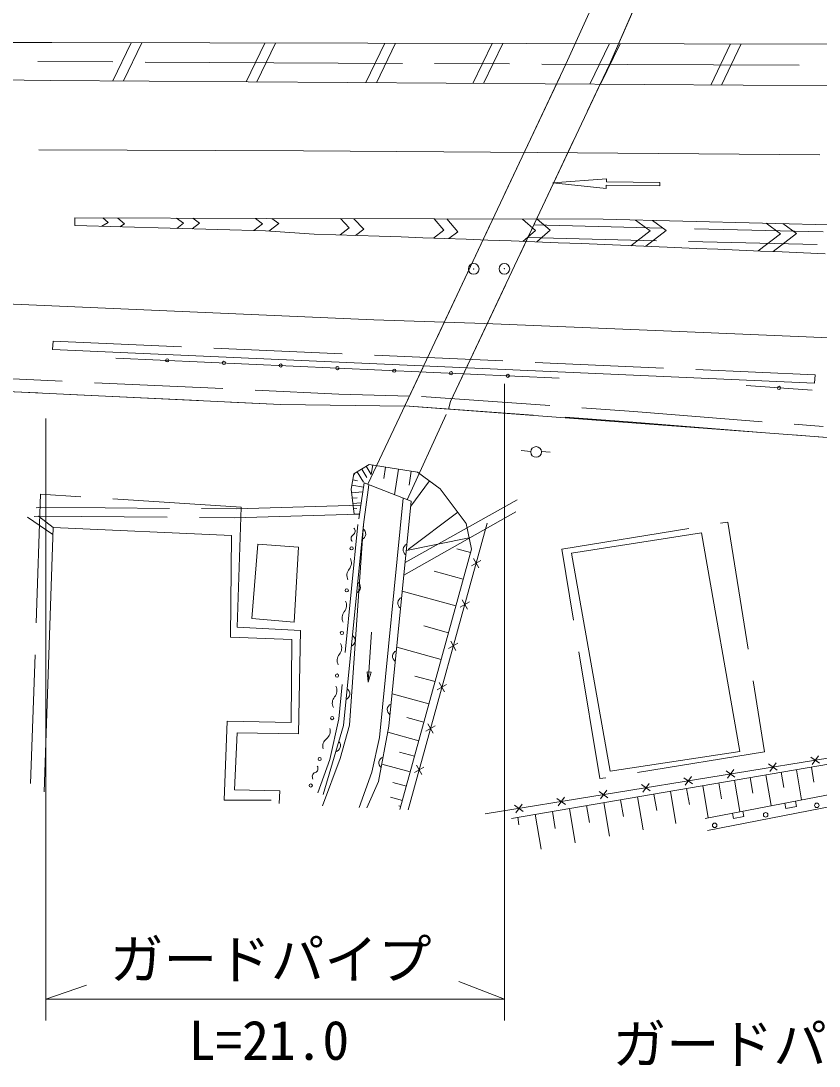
# Model space of a CAD drawing. Units: millimetres, scale not verified. Extents: x 40000 to 680007, y 20000 to 380004.
# Drawn here: x 318624 to 355846, y 227040 to 275811 of the extents above; entities that cross this region are included whole.
import ezdxf
from ezdxf.enums import TextEntityAlignment as Align

# ---------------------------------------------------------------- set-up
doc = ezdxf.new("R2010")
doc.units = ezdxf.units.MM
doc.header["$LTSCALE"] = 1000.01
doc.header["$PDMODE"] = 32
doc.header["$PDSIZE"] = 500
doc.linetypes.add('CHAIN', pattern=[18.5, 12, -1.5, 3.5, -1.5])
doc.linetypes.add('DASHED', pattern=[7.5, 6, -1.5])
for name, color, linetype, lineweight in [('M-BGD', 7, 'Continuous', 13), ('M-BMK-ROW', 1, 'Continuous', 13), ('M-STR-HTXT', 7, 'Continuous', 13), ('名称未設定-7', 9, 'Continuous', 13)]:
    doc.layers.add(name, color=color, linetype=linetype, lineweight=lineweight)
doc.styles.add('ＭＳ ゴシック', font='')
doc.styles.get('ＭＳ ゴシック').set_extended_font_data('MS Gothic')

# ---------------------------------------------------------------- blocks, each defined once
blk = doc.blocks.new('ﾌﾟﾛｯﾄﾏｰｸ-03_1')
at = {"color": 1, "linetype": 'Continuous', "lineweight": 13}
blk.add_circle((0, 0), 0.5, dxfattribs=at)
at = {"color": 1}
blk.add_point((0, 0), dxfattribs=at)

msp = doc.modelspace()

# ---------------------------------------------------------------- linework, layer by layer
at = {"layer": 'M-BGD', "linetype": 'DASHED'}
for p, q in [((344036, 273792), (347823, 282159)), ((346074, 273782), (349017, 280539)), ((334807, 254188), (344036, 273792)), ((338658, 258046), (346074, 273782)), ((342546, 266295), (359849, 265870)), ((342266, 265702), (359846, 265270)), ((320102, 260474), (320124, 260873)), ((320124, 260873), (355657, 259301)), ((314562, 259278), (333452, 258400)), ((355639, 258902), (355657, 259301)), ((313414, 258737), (330735, 257908)), ((333452, 258400), (336740, 258308)), ((330735, 257908), (336522, 257831)), ((336529, 257846), (347167, 257089)), ((336632, 253470), (338451, 257441)), ((347167, 257089), (356001, 256382)), ((334382, 252576), (334631, 254257)), ((319545, 253724), (319064, 239877)), ((328900, 253120), (319545, 253724)), ((328662, 253041), (334478, 253207)), ((336546, 250541), (341768, 253463)), ((311777, 251919), (319447, 252703)), ((311877, 252330), (319547, 253114)), ((319447, 252703), (328562, 252630)), ((319547, 253114), (328662, 253041)), ((328562, 252630), (334378, 252796)), ((328702, 247528), (328900, 253120)), ((336488, 249943), (341973, 253050)), ((334341, 252314), (333443, 243252)), ((343853, 251158), (351597, 252423)), ((351597, 252423), (353301, 241711)), ((345621, 240453), (343853, 251158)), ((331669, 247361), (328702, 247528)), ((331574, 242550), (331669, 247361)), ((333443, 243252), (333030, 241352)), ((328591, 239937), (328703, 242589)), ((328703, 242589), (331574, 242550)), ((353301, 241711), (345621, 240453)), ((333030, 241352), (332465, 239799)), ((330702, 239882), (328591, 239937)), ((330671, 239294), (330702, 239882))]:
    msp.add_line(p, q, dxfattribs=at)
at = {"layer": 'M-BGD'}
for p, q in [((263101, 274869), (320073, 274796)), ((320073, 274796), (360391, 274725)), ((323769, 274789), (322914, 273016)), ((324268, 274789), (323412, 273013)), ((329998, 274778), (329127, 272972)), ((330497, 274778), (329625, 272969)), ((335601, 274769), (334716, 272933)), ((336100, 274768), (335214, 272929)), ((340600, 274760), (339702, 272897)), ((341099, 274759), (340200, 272894)), ((346069, 274750), (345157, 272859)), ((346568, 274749), (345655, 272855)), ((351717, 274740), (350791, 272819)), ((352216, 274739), (351288, 272815)), ((257853, 273613), (319986, 273037)), ((361463, 272743), (319986, 273037)), ((331807, 269744), (319461, 269802)), ((342698, 269671), (331807, 269744)), ((355875, 269556), (342698, 269671)), ((345927, 268445), (343424, 268252)), ((345921, 267995), (343424, 268252)), ((345927, 268445), (345925, 268295)), ((345925, 268295), (348425, 268264)), ((348425, 268264), (348423, 268114)), ((345923, 268145), (345921, 267995)), ((345923, 268145), (348423, 268114)), ((321141, 266621), (321134, 266268)), ((321141, 266621), (330075, 266593)), ((322694, 266408), (322403, 266231)), ((322451, 266616), (322694, 266408)), ((323146, 266614), (323459, 266347)), ((323459, 266347), (323230, 266207)), ((325887, 266606), (326204, 266371)), ((326204, 266371), (325889, 266131)), ((326953, 266378), (326603, 266110)), ((326648, 266603), (326953, 266378)), ((329897, 266349), (329480, 266027)), ((329561, 266594), (329897, 266349)), ((330075, 266593), (345783, 266555)), ((330646, 266359), (330183, 266001)), ((330326, 266592), (330646, 266359)), ((333939, 266148), (333526, 266584)), ((334609, 266095), (334147, 266583)), ((338350, 266046), (337903, 266574)), ((338998, 265976), (338494, 266572)), ((342618, 266037), (342013, 266564)), ((343301, 266040), (342700, 266562)), ((345783, 266555), (360208, 266204)), ((347290, 266518), (347967, 266022)), ((348077, 266499), (348716, 266031)), ((353375, 266370), (354046, 265878)), ((354162, 266351), (354795, 265887)), ((321134, 266268), (330037, 266011)), ((330037, 266011), (332295, 265863)), ((332295, 265863), (333309, 265830)), ((333309, 265830), (334322, 265796)), ((333517, 265823), (333939, 266148)), ((334224, 265799), (334609, 266095)), ((337870, 265677), (338350, 266046)), ((338577, 265653), (338998, 265976)), ((342038, 265525), (342618, 266037)), ((342689, 265500), (343301, 266040)), ((347967, 266022), (347060, 265323)), ((348716, 266031), (347760, 265294)), ((354046, 265878), (353006, 265077)), ((354795, 265887), (353706, 265048)), ((334322, 265796), (335336, 265763)), ((335336, 265763), (336350, 265729)), ((336350, 265729), (337363, 265695)), ((337363, 265695), (338377, 265660)), ((338377, 265660), (339390, 265624)), ((339390, 265624), (340404, 265587)), ((340404, 265587), (341493, 265546)), ((341493, 265546), (342583, 265504)), ((342583, 265504), (343672, 265461)), ((343672, 265461), (344762, 265418)), ((344762, 265418), (345851, 265373)), ((345851, 265373), (346940, 265328)), ((346940, 265328), (348030, 265283)), ((348030, 265283), (349119, 265238)), ((349119, 265238), (350119, 265196)), ((350119, 265196), (351120, 265155)), ((351120, 265155), (352120, 265114)), ((352120, 265114), (353121, 265072)), ((353121, 265072), (354121, 265030)), ((354121, 265030), (355121, 264987)), ((355121, 264987), (356122, 264944)), ((294752, 263607), (335089, 261865)), ((320102, 260474), (355639, 258902)), ((343719, 259141), (323053, 260081)), ((355517, 258578), (352442, 258795)), ((342401, 255720), (341959, 255764)), ((342899, 255725), (343306, 255689)), ((334142, 254673), (334871, 255114)), ((334871, 255114), (337120, 254762)), ((335030, 255089), (334962, 254652)), ((334030, 253960), (334142, 254673)), ((334137, 254639), (334192, 254630)), ((334302, 254770), (334594, 254289)), ((334516, 254899), (334754, 254507)), ((334730, 255029), (334963, 254644)), ((335630, 254995), (335546, 254462)), ((336229, 254901), (336041, 253702)), ((336829, 254807), (336724, 254141)), ((337120, 254762), (338172, 253984)), ((334059, 254145), (334597, 254061)), ((334098, 254392), (334327, 254356)), ((334849, 254171), (334599, 252318)), ((336822, 253395), (334631, 254257)), ((337672, 254353), (336801, 253175)), ((334169, 252790), (334030, 253960)), ((334051, 253783), (334560, 253843)), ((338172, 253984), (339394, 252358)), ((334081, 253535), (334298, 253561)), ((334110, 253287), (334470, 253329)), ((335347, 242367), (336453, 253540)), ((335780, 242901), (336822, 253395)), ((318930, 252650), (320112, 251841)), ((319447, 252703), (320124, 252178)), ((334140, 253038), (334283, 253055)), ((334169, 252790), (334381, 252815)), ((338998, 252885), (336689, 251149)), ((320124, 252178), (319714, 239844)), ((328440, 251792), (320124, 252178)), ((334599, 252318), (333665, 242933)), ((333942, 242953), (334599, 252318)), ((336677, 238992), (340369, 252382)), ((339394, 252358), (339631, 251164)), ((328394, 247061), (328440, 251792)), ((339528, 251684), (336600, 251101)), ((350356, 251931), (344300, 250977)), ((352144, 241726), (350356, 251931)), ((329390, 247933), (329674, 251393)), ((329674, 251393), (331566, 251250)), ((331566, 251250), (331374, 247750)), ((339588, 251007), (338950, 251181)), ((339631, 251164), (336301, 239011)), ((339976, 250289), (339729, 250724)), ((344300, 250977), (346108, 240798)), ((339635, 250383), (340070, 250630)), ((339246, 249759), (337893, 250130)), ((338905, 248511), (336409, 249195)), ((339444, 248361), (339197, 248796)), ((339103, 248455), (339538, 248702)), ((331374, 247750), (329390, 247933)), ((334975, 247295), (334823, 244961)), ((338563, 247264), (337421, 247577)), ((331259, 246951), (328394, 247061)), ((331235, 243071), (331259, 246951)), ((338912, 246433), (338666, 246868)), ((338221, 246016), (336148, 246584)), ((338572, 246527), (339006, 246774)), ((334823, 244961), (334779, 245437)), ((334779, 245437), (334963, 245418)), ((334963, 245418), (334823, 244961)), ((337937, 244980), (336988, 245240)), ((338040, 244599), (338475, 244846)), ((338381, 244505), (338134, 244940)), ((337653, 243944), (335931, 244415)), ((328105, 239452), (328245, 243129)), ((328245, 243129), (331235, 243071)), ((333665, 242933), (332716, 239719)), ((333508, 241397), (333942, 242953)), ((335304, 240323), (335780, 242901)), ((337417, 243083), (336629, 243299)), ((337508, 242671), (337943, 242918)), ((337849, 242577), (337602, 243012)), ((337181, 242222), (335728, 242621)), ((334987, 240748), (335347, 242367)), ((336982, 241496), (336286, 241687)), ((357240, 241570), (340275, 238811)), ((346108, 240798), (352144, 241726)), ((355869, 241168), (355464, 241460)), ((355813, 241517), (355520, 241111)), ((332694, 239192), (333508, 241397)), ((336783, 240770), (335454, 241134)), ((336977, 240743), (337412, 240990)), ((337318, 240649), (337071, 241084)), ((357218, 241285), (341496, 238601)), ((353895, 240847), (353490, 241139)), ((353839, 241196), (353546, 240790)), ((355488, 240990), (355606, 240296)), ((334394, 239106), (334987, 240748)), ((349947, 240205), (349541, 240497)), ((349890, 240554), (349598, 240148)), ((351921, 240526), (351516, 240818)), ((351865, 240875), (351572, 240469)), ((352634, 240502), (352757, 239782)), ((353362, 240627), (353605, 239200)), ((354075, 240748), (354195, 240042)), ((354788, 240870), (355027, 239470)), ((334760, 239088), (335304, 240323)), ((336601, 240105), (335964, 240280)), ((347973, 239884), (347567, 240176)), ((347916, 240233), (347624, 239827)), ((349670, 239996), (349798, 239248)), ((350425, 240125), (350678, 238643)), ((357657, 239970), (350541, 238591)), ((351166, 240252), (351292, 239518)), ((351907, 240378), (352156, 238924)), ((336419, 239441), (335857, 239594)), ((344025, 239242), (343619, 239534)), ((343968, 239591), (343676, 239185)), ((345999, 239563), (345593, 239855)), ((345942, 239912), (345650, 239506)), ((346590, 239471), (346723, 238694)), ((347375, 239605), (347638, 238065)), ((348145, 239736), (348275, 238974)), ((348915, 239868), (349173, 238357)), ((330295, 239445), (328105, 239452)), ((336342, 239160), (336244, 239187)), ((342051, 238921), (341645, 239213)), ((341994, 239269), (341702, 238864)), ((344206, 239064), (344479, 237465)), ((345006, 239200), (345141, 238408)), ((345806, 239337), (346074, 237768)), ((354303, 239065), (354256, 239311)), ((354794, 239161), (354303, 239065)), ((354747, 239406), (354794, 239161)), ((341792, 238652), (341851, 238306)), ((342607, 238791), (342885, 237161)), ((343407, 238927), (343545, 238120)), ((351849, 238590), (351802, 238835)), ((352340, 238685), (351849, 238590)), ((352292, 238930), (352340, 238685))]:
    msp.add_line(p, q, dxfattribs=at)
for points in [[(454494, 251988), (447055, 252848), (429042, 254941), (413378, 256601), (399817, 257930), (385113, 259217), (375611, 259907), (369461, 260318), (358928, 260908), (348956, 261341), (340260, 261689), (335089, 261865)], [(407395, 233602), (400555, 234135), (398026, 234565), (395970, 235089), (382278, 239551), (375897, 240734), (369291, 240879), (365661, 240564), (357751, 239417), (350647, 238040)]]:
    msp.add_lwpolyline(points, dxfattribs=at)
at = {"layer": 'M-BGD', "linetype": 'DASHED'}
msp.add_lwpolyline([(337302, 258292), (347205, 257587), (356041, 256880)], dxfattribs=at)
at = {"layer": 'M-BGD'}
for centre, radius in [((342650, 255698), 250), ((355738, 239208), 105), ((353356, 238765), 105), ((350975, 238274), 105)]:
    msp.add_circle(centre, radius, dxfattribs=at)
for centre, radius, start, end in [((325444, 259972), 75, 360, 180), ((325444, 259972), 75, 180, 360), ((328091, 259852), 75, 360, 180), ((328091, 259852), 75, 180, 360), ((330739, 259731), 75, 360, 180), ((330739, 259731), 75, 180, 360), ((333386, 259611), 75, 360, 180), ((333386, 259611), 75, 180, 360), ((336033, 259490), 75, 360, 180), ((336033, 259490), 75, 180, 360), ((338681, 259370), 75, 360, 180), ((338681, 259370), 75, 180, 360), ((341328, 259250), 75, 360, 180), ((341328, 259250), 75, 180, 360), ((353979, 258686), 75, 360, 180), ((353979, 258686), 75, 180, 360), ((334002, 252005), 207, 303.069, 43.9074), ((334228, 251659), 207, 123.069, 223.9074), ((334421, 251877), 283, 292.3867, 56.2418), ((334043, 251199), 75, 360, 180), ((334043, 251199), 75, 180, 360), ((336732, 251135), 283, 112.4002, 236.2552), ((333584, 250523), 454, 320.0897, 26.8867), ((334281, 249941), 454, 140.0897, 206.8867), ((333819, 249238), 75, 360, 180), ((333819, 249238), 75, 180, 360), ((334174, 249390), 283, 292.3867, 56.2418), ((333357, 248536), 454, 320.0897, 26.8867), ((336485, 248647), 283, 112.4002, 236.2552), ((334054, 247954), 454, 140.0897, 206.8867), ((333592, 247251), 75, 360, 180), ((333592, 247251), 75, 180, 360), ((333926, 246902), 283, 292.3867, 56.2418), ((333130, 246549), 454, 320.0897, 26.8867), ((336238, 246159), 283, 112.4002, 236.2552), ((333827, 245966), 454, 140.0897, 206.8867), ((333365, 245264), 75, 360, 180), ((333365, 245264), 75, 180, 360), ((332904, 244562), 454, 320.0897, 26.8867), ((333678, 244414), 283, 292.3867, 56.2418), ((333600, 243979), 454, 140.0897, 206.8867), ((335991, 243671), 283, 112.4002, 236.2552), ((333139, 243277), 75, 360, 180), ((333139, 243277), 75, 180, 360), ((332596, 242675), 454, 308.0292, 14.8261), ((333155, 241959), 454, 128.0292, 194.8261), ((333247, 241988), 283, 281.623, 45.478), ((332557, 241369), 75, 360, 180), ((335600, 241192), 283, 107.6092, 231.4642), ((332271, 240932), 207, 291.0084, 31.8469), ((332557, 241369), 75, 180, 360), ((332420, 240546), 207, 111.0084, 211.8469), ((332142, 240135), 75, 360, 180), ((332142, 240135), 75, 180, 360)]:
    msp.add_arc(centre, radius, start, end, dxfattribs=at)
at = {"layer": 'M-BMK-ROW', "color": 30}
msp.add_lwpolyline([(350033, 282736), (349334, 281208), (346074, 273782), (338658, 258046), (338567, 257694), (336529, 257846), (344036, 273792), (347822, 282159), (348093, 282749)], close=True, dxfattribs=at)
msp.add_lwpolyline([(361225, 255998), (336529, 257846), (336522, 257831), (330735, 257908), (313414, 258737), (296218, 259505), (280354, 259674), (264088, 260035), (260730, 260087), (230328, 261523)], dxfattribs=at)
at = {"layer": 'M-STR-HTXT'}
for p, q in [((341173, 229163), (341173, 258874)), ((319786, 257252), (319786, 229163)), ((319786, 230163), (321690, 230811)), ((341173, 230163), (339049, 230981)), ((319786, 230163), (341173, 230163))]:
    msp.add_line(p, q, dxfattribs=at)
at = {"layer": '名称未設定-7', "color": 2, "linetype": 'CHAIN'}
msp.add_line((268915, 274165), (367415, 273678), dxfattribs=at)

# ---------------------------------------------------------------- block references
at = {"layer": 'M-BMK-ROW', "xscale": 500.0053, "yscale": 500.0053, "rotation": 345}
for p in [(339740, 264238), (341170, 264244)]:
    msp.add_blockref('ﾌﾟﾛｯﾄﾏｰｸ-03_1', p, dxfattribs=at)

# ---------------------------------------------------------------- texts
at = {"layer": 'M-STR-HTXT', "style": 'ＭＳ ゴシック'}
for s, p in [('ガードパイプ', (330275, 230556)), ('ガードパイプ', (353710, 226598)), ('L=21.0', (330191, 226782))]:
    msp.add_text(s, height=1833, dxfattribs=at).set_placement(p, align=Align.BOTTOM_CENTER)

doc.saveas('drawing.dxf')
